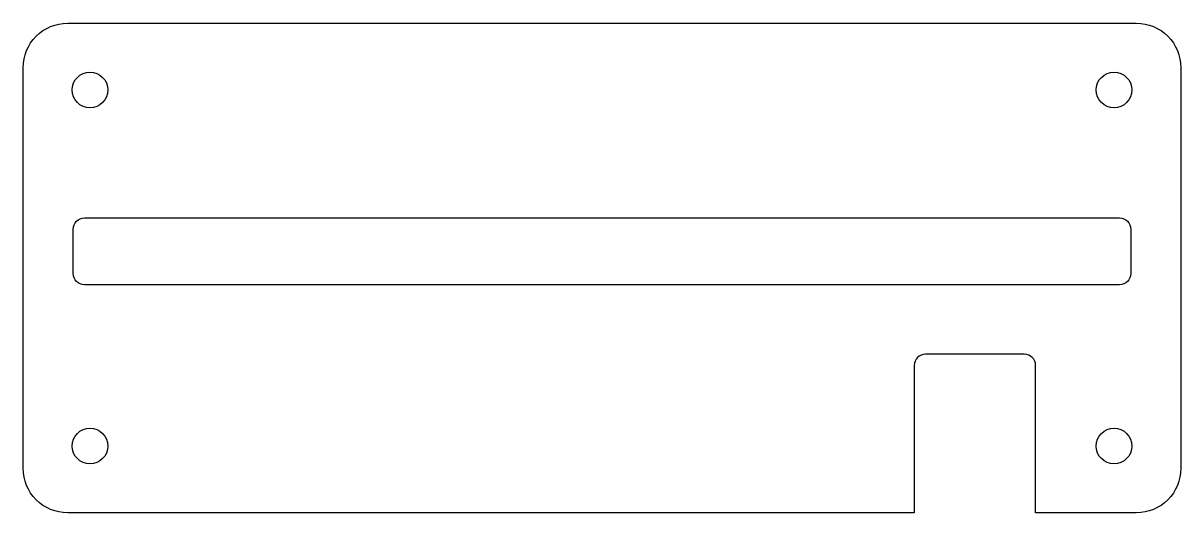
# Model space of a CAD drawing. Header units: millimetres. Extents: x -52 to 52, y -22 to 22.
import ezdxf

# ---------------------------------------------------------------- set-up
doc = ezdxf.new("R2010")
doc.units = ezdxf.units.MM
doc.layers.get('0').update_dxf_attribs({"linetype": 'CONTINUOUS'})

msp = doc.modelspace()

# ---------------------------------------------------------------- linework, layer by layer
for points in [[(48, -22), (38.95, -22), (38.95, -8.75, 0.414214), (37.95, -7.75), (29.05, -7.75, 0.414214), (28.05, -8.75), (28.05, -22), (-48, -22, -0.414214), (-52, -18), (-52, 18, -0.414214), (-48, 22), (48, 22, -0.414214), (52, 18), (52, -18, -0.414214)], [(-47.5, 3.5, -0.414214), (-46.5, 4.5), (46.5, 4.5, -0.414214), (47.5, 3.5), (47.5, -0.5, -0.414214), (46.5, -1.5), (-46.5, -1.5, -0.414214), (-47.5, -0.5)]]:
    msp.add_lwpolyline(points, format="xyb", close=True)
for centre in [(-46, 16), (46, 16), (-46, -16), (46, -16)]:
    msp.add_circle(centre, 1.6)

doc.saveas('drawing.dxf')
